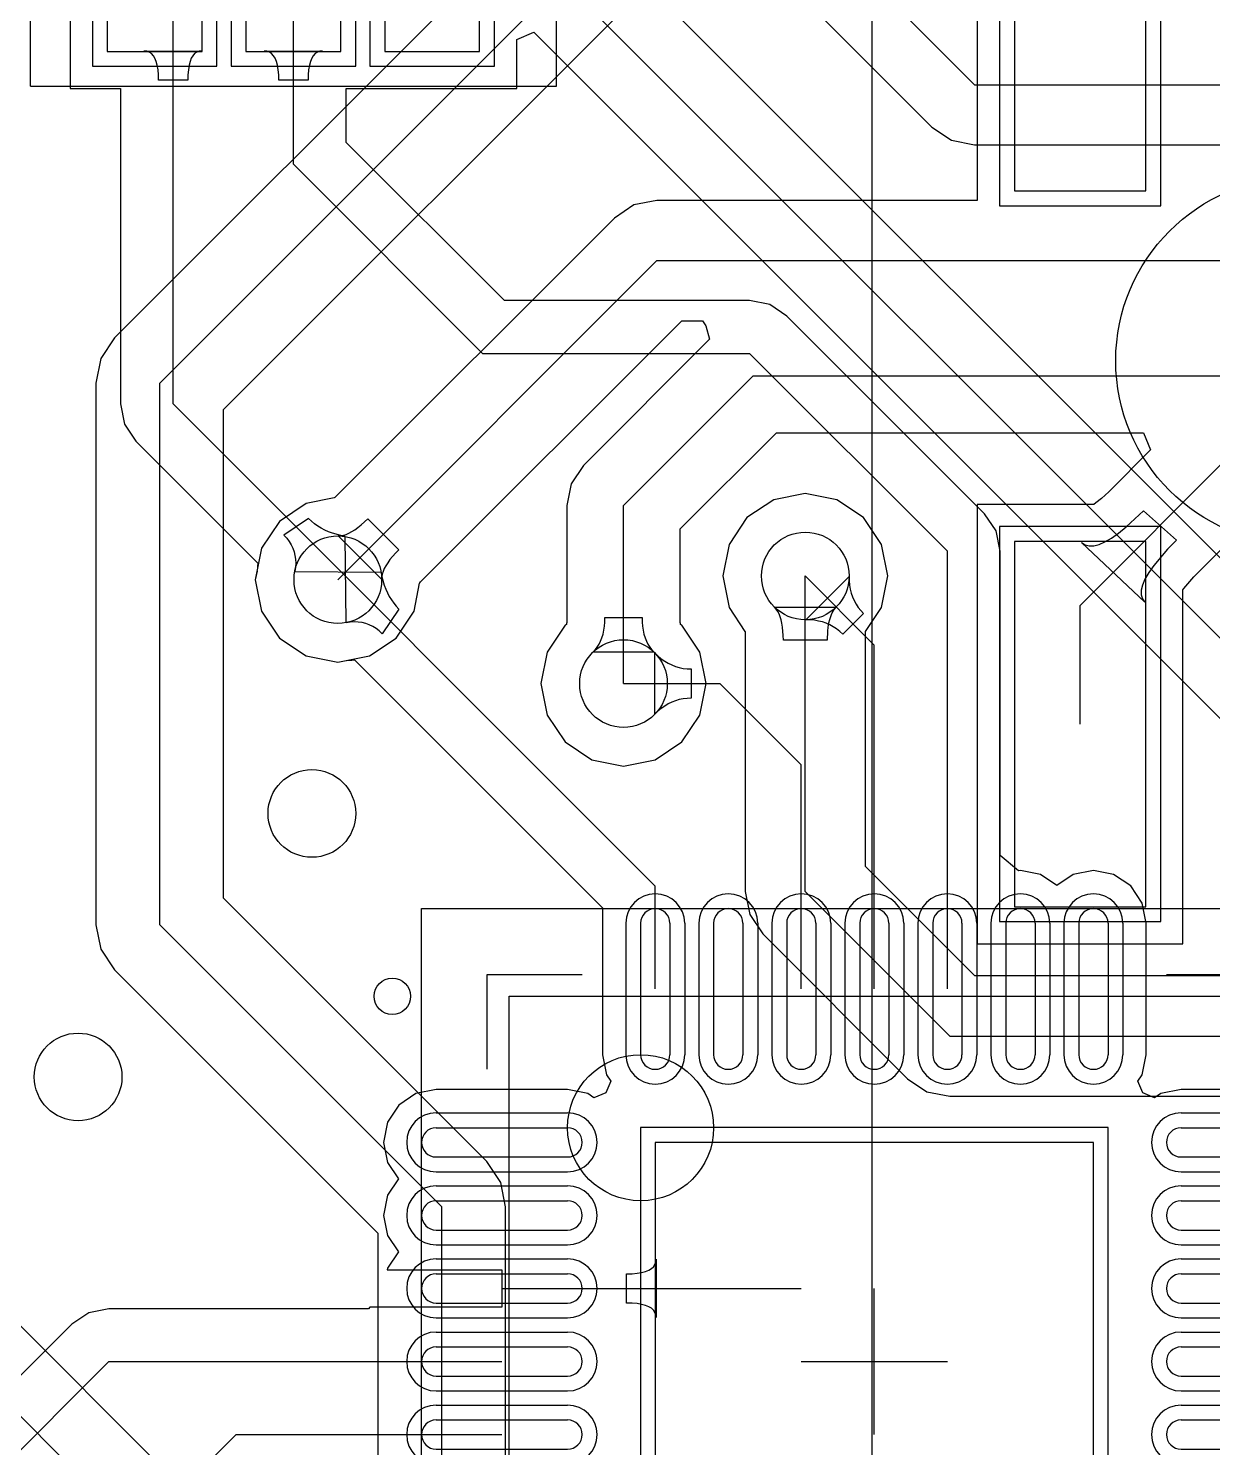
# Model space of a CAD drawing. Header units: millimetres. Extents: x 54.7 to 132.3, y 69.9 to 97.5.
# Drawn here: x 88.71 to 96.82, y 76.96 to 86.68 of the extents above; entities that cross this region are included whole.
import ezdxf

# ---------------------------------------------------------------- set-up
doc = ezdxf.new("R2010")
doc.units = ezdxf.units.MM
for name, color, linetype in [('BottomLayer', 5, 'Continuous'), ('BottomOverlay', 54, 'Continuous'), ('BottomPaste', 16, 'Continuous'), ('BottomSolder', 6, 'Continuous'), ('Mechanical13', 56, 'Continuous'), ('Mechanical15', 56, 'Continuous'), ('MultiLayer', 9, 'Continuous'), ('TopLayer', 1, 'Continuous'), ('TopOverlay', 2, 'Continuous'), ('TopPaste', 8, 'Continuous'), ('TopSolder', 216, 'Continuous')]:
    doc.layers.add(name, color=color, linetype=linetype)

# ---------------------------------------------------------------- blocks, each defined once
blk = doc.blocks.new('IMH3A_9')
at = {"layer": 'Mechanical13'}
for p, q in [((-1.5, 1.0016), (-1.5, -0.7984)), ((1.6, 1.0016), (-1.5, 1.0016)), ((1.6, -0.7984), (1.6, 1.0016)), ((1.6, -0.7984), (-1.5, -0.7984))]:
    blk.add_line(p, q, dxfattribs=at)
at = {"layer": 'Mechanical15'}
for p, q in [((-1.75, 2.3876), (-1.75, -2.1906)), ((1.85, 2.3876), (-1.75, 2.3876)), ((1.85, 2.3876), (1.85, -2.1906)), ((0.05, 0.5), (0.05, -0.5)), ((0.55, 0), (-0.45, 0)), ((1.85, -2.1906), (-1.75, -2.1906))]:
    blk.add_line(p, q, dxfattribs=at)
at = {"layer": 'TopLayer'}
for p, q in [((-0.575, 2.15), (-1.225, 2.15)), ((-1.225, 2.15), (-1.225, 0.65)), ((-0.575, 0.65), (-0.575, 2.15)), ((0.375, 2.15), (-0.275, 2.15)), ((-0.275, 2.15), (-0.275, 0.65)), ((0.375, 0.65), (0.375, 2.15)), ((1.325, 2.15), (0.675, 2.15)), ((0.675, 2.15), (0.675, 0.65)), ((1.325, 0.65), (1.325, 2.15)), ((-1.225, 0.65), (-0.575, 0.65)), ((-0.275, 0.65), (0.375, 0.65)), ((0.675, 0.65), (1.325, 0.65)), ((-0.575, -0.45), (-1.225, -0.45)), ((-1.225, -0.45), (-1.225, -1.95)), ((-0.575, -1.95), (-0.575, -0.45)), ((0.375, -0.45), (-0.275, -0.45)), ((-0.275, -0.45), (-0.275, -1.95)), ((0.375, -1.95), (0.375, -0.45)), ((1.325, -0.45), (0.675, -0.45)), ((0.675, -0.45), (0.675, -1.95)), ((1.325, -1.95), (1.325, -0.45)), ((-1.225, -1.95), (-0.575, -1.95)), ((-0.275, -1.95), (0.375, -1.95)), ((0.675, -1.95), (1.325, -1.95))]:
    blk.add_line(p, q, dxfattribs=at)
at = {"layer": 'TopOverlay'}
for p, q in [((2.3, 2.3), (2.3, -2.1)), ((1.6, 0.3516), (-1.5, 0.3516)), ((-1.5, 0.3516), (-1.5, -0.1484)), ((1.6, 0.3516), (1.6, -0.1484)), ((1.6, -0.1484), (-1.5, -0.1484))]:
    blk.add_line(p, q, dxfattribs=at)
at = {"layer": 'TopPaste'}
for p, q in [((-0.575, 2.15), (-1.225, 2.15)), ((-1.225, 2.15), (-1.225, 0.65)), ((-0.575, 0.65), (-0.575, 2.15)), ((0.375, 2.15), (-0.275, 2.15)), ((-0.275, 2.15), (-0.275, 0.65)), ((0.375, 0.65), (0.375, 2.15)), ((1.325, 2.15), (0.675, 2.15)), ((0.675, 2.15), (0.675, 0.65)), ((1.325, 0.65), (1.325, 2.15)), ((-1.225, 0.65), (-0.575, 0.65)), ((-0.275, 0.65), (0.375, 0.65)), ((0.675, 0.65), (1.325, 0.65)), ((-0.575, -0.45), (-1.225, -0.45)), ((-1.225, -0.45), (-1.225, -1.95)), ((-0.575, -1.95), (-0.575, -0.45)), ((0.375, -0.45), (-0.275, -0.45)), ((-0.275, -0.45), (-0.275, -1.95)), ((0.375, -1.95), (0.375, -0.45)), ((1.325, -0.45), (0.675, -0.45)), ((0.675, -0.45), (0.675, -1.95)), ((1.325, -1.95), (1.325, -0.45)), ((-1.225, -1.95), (-0.575, -1.95)), ((-0.275, -1.95), (0.375, -1.95)), ((0.675, -1.95), (1.325, -1.95))]:
    blk.add_line(p, q, dxfattribs=at)
at = {"layer": 'TopSolder'}
for p, q in [((-0.4734, 2.2516), (-1.3266, 2.2516)), ((-1.3266, 2.2516), (-1.3266, 0.5484)), ((-0.4734, 0.5484), (-0.4734, 2.2516)), ((0.4766, 2.2516), (-0.3766, 2.2516)), ((-0.3766, 2.2516), (-0.3766, 0.5484)), ((0.4766, 0.5484), (0.4766, 2.2516)), ((1.4266, 2.2516), (0.5734, 2.2516)), ((0.5734, 2.2516), (0.5734, 0.5484)), ((1.4266, 0.5484), (1.4266, 2.2516)), ((-1.3266, 0.5484), (-0.4734, 0.5484)), ((-0.3766, 0.5484), (0.4766, 0.5484)), ((0.5734, 0.5484), (1.4266, 0.5484)), ((-0.4734, -0.3484), (-1.3266, -0.3484)), ((-1.3266, -0.3484), (-1.3266, -2.0516)), ((-0.4734, -2.0516), (-0.4734, -0.3484)), ((0.4766, -0.3484), (-0.3766, -0.3484)), ((-0.3766, -0.3484), (-0.3766, -2.0516)), ((0.4766, -2.0516), (0.4766, -0.3484)), ((1.4266, -0.3484), (0.5734, -0.3484)), ((0.5734, -0.3484), (0.5734, -2.0516)), ((1.4266, -2.0516), (1.4266, -0.3484)), ((-1.3266, -2.0516), (-0.4734, -2.0516)), ((-0.3766, -2.0516), (0.4766, -2.0516)), ((0.5734, -2.0516), (1.4266, -2.0516))]:
    blk.add_line(p, q, dxfattribs=at)
blk = doc.blocks.new('__2102_10')
at = {"layer": 'Mechanical13'}
for p, q in [((-2.5, -2.4746), (-2.5, 2.5254)), ((-2.5, 2.5254), (2.5, 2.5254)), ((2.5, -2.4746), (2.5, 2.5254)), ((-2.5, -2.4746), (2.5, -2.4746))]:
    blk.add_line(p, q, dxfattribs=at)
blk.add_circle((-1.6, 1.6254), 0.5, dxfattribs=at)
at = {"layer": 'Mechanical15'}
for p, q in [((-3.1, -3.0746), (-3.1, 3.1254)), ((-3.1, 3.1254), (3.1, 3.1254)), ((3.1, -3.0746), (3.1, 3.1254)), ((0, -0.4746), (0, 0.5254)), ((-0.5, 0.0254), (0.5, 0.0254)), ((-3.1, -3.0746), (3.1, -3.0746))]:
    blk.add_line(p, q, dxfattribs=at)
at = {"layer": 'TopLayer'}
for p, q in [((-1.6, 3.0254), (-1.6, 2.1254)), ((-1.4, 3.0254), (-1.4, 2.1254)), ((-1.1, 3.0254), (-1.1, 2.1254)), ((-0.9, 3.0254), (-0.9, 2.1254)), ((-0.6, 3.0254), (-0.6, 2.1254)), ((-0.4, 3.0254), (-0.4, 2.1254)), ((-0.1, 3.0254), (-0.1, 2.1254)), ((0.1, 3.0254), (0.1, 2.1254)), ((0.4, 3.0254), (0.4, 2.1254)), ((0.6, 3.0254), (0.6, 2.1254)), ((0.9, 3.0254), (0.9, 2.1254)), ((1.1, 3.0254), (1.1, 2.1254)), ((1.4, 3.0254), (1.4, 2.1254)), ((1.6, 3.0254), (1.6, 2.1254)), ((-3, 1.6254), (-2.1, 1.6254)), ((2.1, 1.6254), (3, 1.6254)), ((-1.5, 1.5254), (-1.5, -1.4746)), ((1.5, 1.5254), (-1.5, 1.5254)), ((1.5, -1.4746), (1.5, 1.5254)), ((-3, 1.4254), (-2.1, 1.4254)), ((2.1, 1.4254), (3, 1.4254)), ((-3, 1.1254), (-2.1, 1.1254)), ((2.1, 1.1254), (3, 1.1254)), ((-3, 0.9254), (-2.1, 0.9254)), ((2.1, 0.9254), (3, 0.9254)), ((-3, 0.6254), (-2.1, 0.6254)), ((2.1, 0.6254), (3, 0.6254)), ((-3, 0.4254), (-2.1, 0.4254)), ((2.1, 0.4254), (3, 0.4254)), ((-3, 0.1254), (-2.1, 0.1254)), ((2.1, 0.1254), (3, 0.1254)), ((-3, -0.0746), (-2.1, -0.0746)), ((2.1, -0.0746), (3, -0.0746)), ((-3, -0.3746), (-2.1, -0.3746)), ((2.1, -0.3746), (3, -0.3746)), ((-3, -0.5746), (-2.1, -0.5746)), ((2.1, -0.5746), (3, -0.5746)), ((-3, -0.8746), (-2.1, -0.8746)), ((2.1, -0.8746), (3, -0.8746)), ((-3, -1.0746), (-2.1, -1.0746)), ((2.1, -1.0746), (3, -1.0746)), ((-3, -1.3746), (-2.1, -1.3746)), ((2.1, -1.3746), (3, -1.3746)), ((-1.5, -1.4746), (1.5, -1.4746)), ((-3, -1.5746), (-2.1, -1.5746)), ((2.1, -1.5746), (3, -1.5746)), ((-1.6, -2.0746), (-1.6, -2.9746)), ((-1.4, -2.0746), (-1.4, -2.9746)), ((-1.1, -2.0746), (-1.1, -2.9746)), ((-0.9, -2.0746), (-0.9, -2.9746)), ((-0.6, -2.0746), (-0.6, -2.9746)), ((-0.4, -2.0746), (-0.4, -2.9746)), ((-0.1, -2.0746), (-0.1, -2.9746)), ((0.1, -2.0746), (0.1, -2.9746)), ((0.4, -2.0746), (0.4, -2.9746)), ((0.6, -2.0746), (0.6, -2.9746)), ((0.9, -2.0746), (0.9, -2.9746)), ((1.1, -2.0746), (1.1, -2.9746)), ((1.4, -2.0746), (1.4, -2.9746)), ((1.6, -2.0746), (1.6, -2.9746))]:
    blk.add_line(p, q, dxfattribs=at)
for centre, start, end in [((-1.5, 3.0254), 0, 180), ((-1, 3.0254), 0, 180), ((-0.5, 3.0254), 0, 180), ((0, 3.0254), 0, 180), ((0.5, 3.0254), 0, 180), ((1, 3.0254), 0, 180), ((1.5, 3.0254), 0, 180), ((-1.5, 2.1254), 180, 0), ((-1, 2.1254), 180, 0), ((-0.5, 2.1254), 180, 0), ((0, 2.1254), 180, 0), ((0.5, 2.1254), 180, 0), ((1, 2.1254), 180, 0), ((1.5, 2.1254), 180, 0), ((-3, 1.5254), 90, 270), ((-2.1, 1.5254), 270, 90), ((2.1, 1.5254), 90, 270), ((3, 1.5254), 270, 90), ((-3, 1.0254), 90, 270), ((-2.1, 1.0254), 270, 90), ((2.1, 1.0254), 90, 270), ((3, 1.0254), 270, 90), ((-3, 0.5254), 90, 270), ((-2.1, 0.5254), 270, 90), ((2.1, 0.5254), 90, 270), ((3, 0.5254), 270, 90), ((-3, 0.0254), 90, 270), ((-2.1, 0.0254), 270, 90), ((2.1, 0.0254), 90, 270), ((3, 0.0254), 270, 90), ((-3, -0.4746), 90, 270), ((-2.1, -0.4746), 270, 90), ((2.1, -0.4746), 90, 270), ((3, -0.4746), 270, 90), ((-3, -0.9746), 90, 270), ((-2.1, -0.9746), 270, 90), ((2.1, -0.9746), 90, 270), ((3, -0.9746), 270, 90), ((-3, -1.4746), 90, 270), ((-2.1, -1.4746), 270, 90), ((2.1, -1.4746), 90, 270), ((3, -1.4746), 270, 90), ((-1.5, -2.0746), 0, 180), ((-1, -2.0746), 0, 180), ((-0.5, -2.0746), 0, 180), ((0, -2.0746), 0, 180), ((0.5, -2.0746), 0, 180), ((1, -2.0746), 0, 180), ((1.5, -2.0746), 0, 180), ((-1.5, -2.9746), 180, 0), ((-1, -2.9746), 180, 0), ((-0.5, -2.9746), 180, 0), ((0, -2.9746), 180, 0), ((0.5, -2.9746), 180, 0), ((1, -2.9746), 180, 0), ((1.5, -2.9746), 180, 0)]:
    blk.add_arc(centre, 0.1, start, end, dxfattribs=at)
at = {"layer": 'TopOverlay'}
for p, q in [((-2.65, 2.0254), (-2.65, 2.6754)), ((-2.65, 2.6754), (-2, 2.6754)), ((2, 2.6754), (2.65, 2.6754)), ((2.65, 2.0254), (2.65, 2.6754)), ((-2.65, -2.6246), (-2.65, -1.9746)), ((2.65, -2.6246), (2.65, -1.9746)), ((-2.65, -2.6246), (-2, -2.6246)), ((2, -2.6246), (2.65, -2.6246))]:
    blk.add_line(p, q, dxfattribs=at)
blk.add_circle((-3.3, 2.5254), 0.125, dxfattribs=at)
at = {"layer": 'TopPaste'}
for p, q in [((-1.6, 3.0254), (-1.6, 2.1254)), ((-1.4, 3.0254), (-1.4, 2.1254)), ((-1.1, 3.0254), (-1.1, 2.1254)), ((-0.9, 3.0254), (-0.9, 2.1254)), ((-0.6, 3.0254), (-0.6, 2.1254)), ((-0.4, 3.0254), (-0.4, 2.1254)), ((-0.1, 3.0254), (-0.1, 2.1254)), ((0.1, 3.0254), (0.1, 2.1254)), ((0.4, 3.0254), (0.4, 2.1254)), ((0.6, 3.0254), (0.6, 2.1254)), ((0.9, 3.0254), (0.9, 2.1254)), ((1.1, 3.0254), (1.1, 2.1254)), ((1.4, 3.0254), (1.4, 2.1254)), ((1.6, 3.0254), (1.6, 2.1254)), ((-3, 1.6254), (-2.1, 1.6254)), ((2.1, 1.6254), (3, 1.6254)), ((-1.5, 1.5254), (-1.5, -1.4746)), ((1.5, 1.5254), (-1.5, 1.5254)), ((1.5, -1.4746), (1.5, 1.5254)), ((-3, 1.4254), (-2.1, 1.4254)), ((2.1, 1.4254), (3, 1.4254)), ((-3, 1.1254), (-2.1, 1.1254)), ((2.1, 1.1254), (3, 1.1254)), ((-3, 0.9254), (-2.1, 0.9254)), ((2.1, 0.9254), (3, 0.9254)), ((-3, 0.6254), (-2.1, 0.6254)), ((2.1, 0.6254), (3, 0.6254)), ((-3, 0.4254), (-2.1, 0.4254)), ((2.1, 0.4254), (3, 0.4254)), ((-3, 0.1254), (-2.1, 0.1254)), ((2.1, 0.1254), (3, 0.1254)), ((-3, -0.0746), (-2.1, -0.0746)), ((2.1, -0.0746), (3, -0.0746)), ((-3, -0.3746), (-2.1, -0.3746)), ((2.1, -0.3746), (3, -0.3746)), ((-3, -0.5746), (-2.1, -0.5746)), ((2.1, -0.5746), (3, -0.5746)), ((-3, -0.8746), (-2.1, -0.8746)), ((2.1, -0.8746), (3, -0.8746)), ((-3, -1.0746), (-2.1, -1.0746)), ((2.1, -1.0746), (3, -1.0746)), ((-3, -1.3746), (-2.1, -1.3746)), ((2.1, -1.3746), (3, -1.3746)), ((-1.5, -1.4746), (1.5, -1.4746)), ((-3, -1.5746), (-2.1, -1.5746)), ((2.1, -1.5746), (3, -1.5746)), ((-1.6, -2.0746), (-1.6, -2.9746)), ((-1.4, -2.0746), (-1.4, -2.9746)), ((-1.1, -2.0746), (-1.1, -2.9746)), ((-0.9, -2.0746), (-0.9, -2.9746)), ((-0.6, -2.0746), (-0.6, -2.9746)), ((-0.4, -2.0746), (-0.4, -2.9746)), ((-0.1, -2.0746), (-0.1, -2.9746)), ((0.1, -2.0746), (0.1, -2.9746)), ((0.4, -2.0746), (0.4, -2.9746)), ((0.6, -2.0746), (0.6, -2.9746)), ((0.9, -2.0746), (0.9, -2.9746)), ((1.1, -2.0746), (1.1, -2.9746)), ((1.4, -2.0746), (1.4, -2.9746)), ((1.6, -2.0746), (1.6, -2.9746))]:
    blk.add_line(p, q, dxfattribs=at)
for centre, start, end in [((-1.5, 3.0254), 0, 180), ((-1, 3.0254), 0, 180), ((-0.5, 3.0254), 0, 180), ((0, 3.0254), 0, 180), ((0.5, 3.0254), 0, 180), ((1, 3.0254), 0, 180), ((1.5, 3.0254), 0, 180), ((-1.5, 2.1254), 180, 0), ((-1, 2.1254), 180, 0), ((-0.5, 2.1254), 180, 0), ((0, 2.1254), 180, 0), ((0.5, 2.1254), 180, 0), ((1, 2.1254), 180, 0), ((1.5, 2.1254), 180, 0), ((-3, 1.5254), 90, 270), ((-2.1, 1.5254), 270, 90), ((2.1, 1.5254), 90, 270), ((3, 1.5254), 270, 90), ((-3, 1.0254), 90, 270), ((-2.1, 1.0254), 270, 90), ((2.1, 1.0254), 90, 270), ((3, 1.0254), 270, 90), ((-3, 0.5254), 90, 270), ((-2.1, 0.5254), 270, 90), ((2.1, 0.5254), 90, 270), ((3, 0.5254), 270, 90), ((-3, 0.0254), 90, 270), ((-2.1, 0.0254), 270, 90), ((2.1, 0.0254), 90, 270), ((3, 0.0254), 270, 90), ((-3, -0.4746), 90, 270), ((-2.1, -0.4746), 270, 90), ((2.1, -0.4746), 90, 270), ((3, -0.4746), 270, 90), ((-3, -0.9746), 90, 270), ((-2.1, -0.9746), 270, 90), ((2.1, -0.9746), 90, 270), ((3, -0.9746), 270, 90), ((-3, -1.4746), 90, 270), ((-2.1, -1.4746), 270, 90), ((2.1, -1.4746), 90, 270), ((3, -1.4746), 270, 90), ((-1.5, -2.0746), 0, 180), ((-1, -2.0746), 0, 180), ((-0.5, -2.0746), 0, 180), ((0, -2.0746), 0, 180), ((0.5, -2.0746), 0, 180), ((1, -2.0746), 0, 180), ((1.5, -2.0746), 0, 180), ((-1.5, -2.9746), 180, 0), ((-1, -2.9746), 180, 0), ((-0.5, -2.9746), 180, 0), ((0, -2.9746), 180, 0), ((0.5, -2.9746), 180, 0), ((1, -2.9746), 180, 0), ((1.5, -2.9746), 180, 0)]:
    blk.add_arc(centre, 0.1, start, end, dxfattribs=at)
at = {"layer": 'TopSolder'}
for p, q in [((-1.7016, 3.0254), (-1.7016, 2.1254)), ((-1.2984, 3.0254), (-1.2984, 2.1254)), ((-1.2016, 3.0254), (-1.2016, 2.1254)), ((-0.7984, 3.0254), (-0.7984, 2.1254)), ((-0.7016, 3.0254), (-0.7016, 2.1254)), ((-0.2984, 3.0254), (-0.2984, 2.1254)), ((-0.2016, 3.0254), (-0.2016, 2.1254)), ((0.2016, 3.0254), (0.2016, 2.1254)), ((0.2984, 3.0254), (0.2984, 2.1254)), ((0.7016, 3.0254), (0.7016, 2.1254)), ((0.7984, 3.0254), (0.7984, 2.1254)), ((1.2016, 3.0254), (1.2016, 2.1254)), ((1.2984, 3.0254), (1.2984, 2.1254)), ((1.7016, 3.0254), (1.7016, 2.1254)), ((-3, 1.727), (-2.1, 1.727)), ((2.1, 1.727), (3, 1.727)), ((-1.6016, 1.627), (-1.6016, -1.5762)), ((1.6016, 1.627), (-1.6016, 1.627)), ((1.6016, -1.5762), (1.6016, 1.627)), ((-3, 1.3238), (-2.1, 1.3238)), ((2.1, 1.3238), (3, 1.3238)), ((-3, 1.227), (-2.1, 1.227)), ((2.1, 1.227), (3, 1.227)), ((-3, 0.8238), (-2.1, 0.8238)), ((2.1, 0.8238), (3, 0.8238)), ((-3, 0.727), (-2.1, 0.727)), ((2.1, 0.727), (3, 0.727)), ((-3, 0.3238), (-2.1, 0.3238)), ((2.1, 0.3238), (3, 0.3238)), ((-3, 0.227), (-2.1, 0.227)), ((2.1, 0.227), (3, 0.227)), ((-3, -0.1762), (-2.1, -0.1762)), ((2.1, -0.1762), (3, -0.1762)), ((-3, -0.273), (-2.1, -0.273)), ((2.1, -0.273), (3, -0.273)), ((-3, -0.6762), (-2.1, -0.6762)), ((2.1, -0.6762), (3, -0.6762)), ((-3, -0.773), (-2.1, -0.773)), ((2.1, -0.773), (3, -0.773)), ((-3, -1.1762), (-2.1, -1.1762)), ((2.1, -1.1762), (3, -1.1762)), ((-3, -1.273), (-2.1, -1.273)), ((2.1, -1.273), (3, -1.273)), ((-1.6016, -1.5762), (1.6016, -1.5762)), ((-3, -1.6762), (-2.1, -1.6762)), ((2.1, -1.6762), (3, -1.6762)), ((-1.7016, -2.0746), (-1.7016, -2.9746)), ((-1.2984, -2.0746), (-1.2984, -2.9746)), ((-1.2016, -2.0746), (-1.2016, -2.9746)), ((-0.7984, -2.0746), (-0.7984, -2.9746)), ((-0.7016, -2.0746), (-0.7016, -2.9746)), ((-0.2984, -2.0746), (-0.2984, -2.9746)), ((-0.2016, -2.0746), (-0.2016, -2.9746)), ((0.2016, -2.0746), (0.2016, -2.9746)), ((0.2984, -2.0746), (0.2984, -2.9746)), ((0.7016, -2.0746), (0.7016, -2.9746)), ((0.7984, -2.0746), (0.7984, -2.9746)), ((1.2016, -2.0746), (1.2016, -2.9746)), ((1.2984, -2.0746), (1.2984, -2.9746)), ((1.7016, -2.0746), (1.7016, -2.9746))]:
    blk.add_line(p, q, dxfattribs=at)
for centre, start, end in [((-1.5, 3.0254), 0, 180), ((-1, 3.0254), 0, 180), ((-0.5, 3.0254), 0, 180), ((0, 3.0254), 0, 180), ((0.5, 3.0254), 0, 180), ((1, 3.0254), 0, 180), ((1.5, 3.0254), 0, 180), ((-1.5, 2.1254), 180, 0), ((-1, 2.1254), 180, 0), ((-0.5, 2.1254), 180, 0), ((0, 2.1254), 180, 0), ((0.5, 2.1254), 180, 0), ((1, 2.1254), 180, 0), ((1.5, 2.1254), 180, 0), ((-3, 1.5254), 90, 270), ((-2.1, 1.5254), 270, 90), ((2.1, 1.5254), 90, 270), ((3, 1.5254), 270, 90), ((-3, 1.0254), 90, 270), ((-2.1, 1.0254), 270, 90), ((2.1, 1.0254), 90, 270), ((3, 1.0254), 270, 90), ((-3, 0.5254), 90, 270), ((-2.1, 0.5254), 270, 90), ((2.1, 0.5254), 90, 270), ((3, 0.5254), 270, 90), ((-3, 0.0254), 90, 270), ((-2.1, 0.0254), 270, 90), ((2.1, 0.0254), 90, 270), ((3, 0.0254), 270, 90), ((-3, -0.4746), 90, 270), ((-2.1, -0.4746), 270, 90), ((2.1, -0.4746), 90, 270), ((3, -0.4746), 270, 90), ((-3, -0.9746), 90, 270), ((-2.1, -0.9746), 270, 90), ((2.1, -0.9746), 90, 270), ((3, -0.9746), 270, 90), ((-3, -1.4746), 90, 270), ((-2.1, -1.4746), 270, 90), ((2.1, -1.4746), 90, 270), ((3, -1.4746), 270, 90), ((-1.5, -2.0746), 0, 180), ((-1, -2.0746), 0, 180), ((-0.5, -2.0746), 0, 180), ((0, -2.0746), 0, 180), ((0.5, -2.0746), 0, 180), ((1, -2.0746), 0, 180), ((1.5, -2.0746), 0, 180), ((-1.5, -2.9746), 180, 0), ((-1, -2.9746), 180, 0), ((-0.5, -2.9746), 180, 0), ((0, -2.9746), 180, 0), ((0.5, -2.9746), 180, 0), ((1, -2.9746), 180, 0), ((1.5, -2.9746), 180, 0)]:
    blk.add_arc(centre, 0.2016, start, end, dxfattribs=at)
blk = doc.blocks.new('SSH1106_B_12')
at = {"layer": 'BottomOverlay'}
blk.add_line((2.7618, -2.1336), (2.7618, -25.3812), dxfattribs=at)
blk = doc.blocks.new('__2812__B_55')
at = {"layer": 'BottomLayer'}
for p, q in [((-1.25, 3.75), (-1.25, 2.85)), ((1.25, 3.75), (-1.25, 3.75)), ((1.25, 2.85), (1.25, 3.75)), ((3.65, 3.75), (3.65, 2.85)), ((6.15, 3.75), (3.65, 3.75)), ((6.15, 2.85), (6.15, 3.75)), ((-1.25, 2.85), (1.25, 2.85)), ((3.65, 2.85), (6.15, 2.85)), ((-1.25, 0.45), (-1.25, -0.45)), ((1.25, 0.45), (-1.25, 0.45)), ((1.25, -0.45), (1.25, 0.45)), ((3.65, 0.45), (3.65, -0.45)), ((6.15, 0.45), (3.65, 0.45)), ((6.15, -0.45), (6.15, 0.45)), ((-1.25, -0.45), (1.25, -0.45)), ((3.65, -0.45), (6.15, -0.45))]:
    blk.add_line(p, q, dxfattribs=at)
at = {"layer": 'BottomOverlay'}
blk.add_line((6.7056, 2.3876), (6.7056, 4.1148), dxfattribs=at)
blk.add_circle((2.413, 1.4986), 1.2549, dxfattribs=at)
at = {"layer": 'BottomPaste'}
for p, q in [((-1.25, 3.75), (-1.25, 2.85)), ((1.25, 3.75), (-1.25, 3.75)), ((1.25, 2.85), (1.25, 3.75)), ((3.65, 3.75), (3.65, 2.85)), ((6.15, 3.75), (3.65, 3.75)), ((6.15, 2.85), (6.15, 3.75)), ((-1.25, 2.85), (1.25, 2.85)), ((3.65, 2.85), (6.15, 2.85)), ((-1.25, 0.45), (-1.25, -0.45)), ((1.25, 0.45), (-1.25, 0.45)), ((1.25, -0.45), (1.25, 0.45)), ((3.65, 0.45), (3.65, -0.45)), ((6.15, 0.45), (3.65, 0.45)), ((6.15, -0.45), (6.15, 0.45)), ((-1.25, -0.45), (1.25, -0.45)), ((3.65, -0.45), (6.15, -0.45))]:
    blk.add_line(p, q, dxfattribs=at)
at = {"layer": 'BottomSolder'}
for p, q in [((-1.3516, 3.8516), (-1.3516, 2.7484)), ((1.3516, 3.8516), (-1.3516, 3.8516)), ((1.3516, 2.7484), (1.3516, 3.8516)), ((3.5484, 3.8516), (3.5484, 2.7484)), ((6.2516, 3.8516), (3.5484, 3.8516)), ((6.2516, 2.7484), (6.2516, 3.8516)), ((-1.3516, 2.7484), (1.3516, 2.7484)), ((3.5484, 2.7484), (6.2516, 2.7484)), ((-1.3516, 0.5516), (-1.3516, -0.5516)), ((1.3516, 0.5516), (-1.3516, 0.5516)), ((1.3516, -0.5516), (1.3516, 0.5516)), ((3.5484, 0.5516), (3.5484, -0.5516)), ((6.2516, 0.5516), (3.5484, 0.5516)), ((6.2516, -0.5516), (6.2516, 0.5516)), ((-1.3516, -0.5516), (1.3516, -0.5516)), ((3.5484, -0.5516), (6.2516, -0.5516))]:
    blk.add_line(p, q, dxfattribs=at)

msp = doc.modelspace()

# ---------------------------------------------------------------- linework, layer by layer
at = {"layer": 'BottomLayer'}
for p, q in [((93.8231, 89.0823), (89.3019, 84.5611)), ((89.6112, 84.2518), (94.1324, 88.773)), ((90.0486, 84.0706), (94.3136, 88.3356)), ((95.2084, 88.1807), (95.2084, 85.5019)), ((93.0148, 85.5019), (92.8572, 85.4706)), ((95.2084, 85.5019), (93.0148, 85.5019)), ((92.8572, 85.4706), (92.7235, 85.3813)), ((92.7235, 85.3813), (90.8123, 83.47)), ((90.8304, 82.9056), (93.0148, 85.09)), ((93.0148, 85.09), (97.4598, 85.09)), ((91.3974, 82.8901), (93.1854, 84.6781)), ((93.1854, 84.6781), (93.326, 84.6781)), ((93.326, 84.6781), (93.3496, 84.6442)), ((93.3496, 84.6442), (93.3743, 84.5511)), ((89.3019, 84.5611), (89.2071, 84.4192)), ((93.3743, 84.5511), (92.5115, 83.6883)), ((89.2071, 84.4192), (89.1738, 84.2518)), ((89.1738, 84.2518), (89.1738, 80.5434)), ((89.6112, 80.5434), (89.6112, 84.2518)), ((92.7862, 83.4136), (93.6728, 84.3002)), ((93.6728, 84.3002), (105.7124, 84.3002)), ((90.0486, 80.7246), (90.0486, 84.0706)), ((93.1747, 83.2527), (93.8337, 83.9117)), ((93.8337, 83.9117), (96.3459, 83.9117)), ((96.3459, 83.9117), (96.3945, 83.7944)), ((95.9124, 82.7298), (96.9518, 83.7692)), ((96.3945, 83.7944), (96.1082, 83.5081)), ((92.5115, 83.6883), (92.4273, 83.5623)), ((92.4273, 83.5623), (92.3977, 83.4136)), ((90.8065, 83.4657), (90.6142, 83.4275)), ((90.8106, 83.4686), (90.8065, 83.4657)), ((90.8123, 83.47), (90.8106, 83.4686)), ((93.8146, 83.4529), (93.6314, 83.3304)), ((94.0308, 83.4959), (93.8146, 83.4529)), ((94.247, 83.4529), (94.0308, 83.4959)), ((94.4302, 83.3304), (94.247, 83.4529)), ((96.0591, 83.4625), (96.0202, 83.4313)), ((96.1082, 83.5081), (96.0591, 83.4625)), ((90.6142, 83.4275), (90.431, 83.305)), ((92.3977, 83.4136), (92.3977, 82.6116)), ((92.7862, 82.1944), (92.7862, 83.4136)), ((96.0058, 83.4212), (95.2084, 83.4212)), ((95.2084, 83.4212), (95.2084, 80.4132)), ((96.0202, 83.4313), (96.0058, 83.4212)), ((96.2285, 83.2664), (96.3468, 83.3763)), ((96.3468, 83.3763), (96.5715, 83.1768)), ((96.6901, 82.9249), (97.1224, 83.3573)), ((90.431, 83.305), (90.3085, 83.1218)), ((90.9464, 83.2473), (90.9676, 83.2626)), ((90.9676, 83.2626), (90.9895, 83.2802)), ((90.9895, 83.2802), (91.0353, 83.3227)), ((91.0353, 83.3227), (91.2475, 83.1105)), ((93.6314, 83.3304), (93.5089, 83.1472)), ((94.5527, 83.1472), (94.4302, 83.3304)), ((96.1756, 83.2239), (96.2285, 83.2664)), ((90.8334, 83.2056), (90.8505, 83.2066)), ((91.1304, 82.9086), (90.8334, 83.2056)), ((90.8505, 83.2066), (90.8684, 83.21)), ((90.8684, 83.21), (90.8869, 83.2158)), ((90.8869, 83.2158), (90.906, 83.2239)), ((90.906, 83.2239), (90.9259, 83.2344)), ((90.9259, 83.2344), (90.9464, 83.2473)), ((93.1747, 82.6116), (93.1747, 83.2527)), ((96.3563, 82.7525), (95.9225, 83.1611)), ((95.9225, 83.1611), (95.9461, 83.145)), ((96.0421, 83.1469), (96.0824, 83.1642)), ((96.0824, 83.1642), (96.1269, 83.1899)), ((96.1269, 83.1899), (96.1756, 83.2239)), ((96.5715, 83.1768), (96.5112, 83.1144)), ((90.3085, 83.1218), (90.2655, 82.9056)), ((91.2251, 83.0873), (91.1874, 83.0428)), ((91.2475, 83.1105), (91.2251, 83.0873)), ((93.5089, 83.1472), (93.4659, 82.931)), ((94.5957, 82.931), (94.5527, 83.1472)), ((95.9461, 83.145), (95.9739, 83.1373)), ((95.9739, 83.1373), (96.0059, 83.1379)), ((96.0059, 83.1379), (96.0421, 83.1469)), ((96.5112, 83.1144), (96.4165, 83.003)), ((91.1487, 82.9812), (91.1406, 82.9621)), ((91.1592, 83.0011), (91.1487, 82.9812)), ((91.1721, 83.0216), (91.1592, 83.0011)), ((91.1874, 83.0428), (91.1721, 83.0216)), ((96.4165, 83.003), (96.3821, 82.9539)), ((90.2655, 82.9056), (90.3085, 82.6894)), ((91.1314, 82.9257), (91.1304, 82.9086)), ((91.1348, 82.9436), (91.1314, 82.9257)), ((91.1406, 82.9621), (91.1348, 82.9436)), ((91.3523, 82.6894), (91.3905, 82.8817)), ((91.3905, 82.8817), (91.3916, 82.8832)), ((91.3916, 82.8832), (91.3974, 82.8901)), ((93.4659, 82.931), (93.5089, 82.7148)), ((94.0308, 80.772), (94.0308, 82.931)), ((94.5527, 82.7148), (94.5957, 82.931)), ((96.3391, 82.869), (96.3304, 82.8333)), ((96.3563, 82.9093), (96.3391, 82.869)), ((96.3821, 82.9539), (96.3563, 82.9093)), ((96.6216, 82.8444), (96.6901, 82.9249)), ((96.3304, 82.8333), (96.3305, 82.8019)), ((96.3305, 82.8019), (96.3391, 82.775)), ((96.3391, 82.775), (96.3563, 82.7525)), ((96.6164, 82.837), (96.6216, 82.8444)), ((96.6164, 80.4132), (96.6164, 82.837)), ((90.3085, 82.6894), (90.431, 82.5062)), ((91.2298, 82.5062), (91.3523, 82.6894)), ((93.5089, 82.7148), (93.6178, 82.5519)), ((93.8322, 82.7039), (93.8208, 82.7168)), ((93.8208, 82.7168), (94.2408, 82.7168)), ((93.8424, 82.6889), (93.8322, 82.7039)), ((93.8514, 82.6718), (93.8424, 82.6889)), ((93.8592, 82.6524), (93.8514, 82.6718)), ((94.2102, 82.6718), (94.2024, 82.6524)), ((94.2192, 82.6889), (94.2102, 82.6718)), ((94.2294, 82.7039), (94.2192, 82.6889)), ((94.2408, 82.7168), (94.2294, 82.7039)), ((94.4438, 82.5519), (94.5527, 82.7148)), ((95.9124, 81.9172), (95.9124, 82.7298)), ((92.3868, 82.5938), (92.2643, 82.4106)), ((92.3954, 82.5996), (92.3868, 82.5938)), ((92.397, 82.6068), (92.3954, 82.5996)), ((92.3977, 82.6116), (92.397, 82.6068)), ((92.6517, 82.5592), (92.6559, 82.5867)), ((92.6559, 82.5867), (92.6584, 82.6157)), ((92.6584, 82.6157), (92.6592, 82.6462)), ((92.6592, 82.6462), (92.9132, 82.6462)), ((92.9132, 82.6462), (92.914, 82.6157)), ((92.914, 82.6157), (92.9165, 82.5867)), ((92.9165, 82.5867), (92.9207, 82.5592)), ((93.1754, 82.6068), (93.1747, 82.6116)), ((93.177, 82.5996), (93.1754, 82.6068)), ((93.1856, 82.5938), (93.177, 82.5996)), ((93.3081, 82.4106), (93.1856, 82.5938)), ((93.8658, 82.631), (93.8592, 82.6524)), ((93.8712, 82.6073), (93.8658, 82.631)), ((93.8754, 82.5815), (93.8712, 82.6073)), ((93.8802, 82.5235), (93.8754, 82.5815)), ((94.1862, 82.5815), (94.1832, 82.5536)), ((94.1904, 82.6073), (94.1862, 82.5815)), ((94.1958, 82.631), (94.1904, 82.6073)), ((94.2024, 82.6524), (94.1958, 82.631)), ((90.431, 82.5062), (90.6142, 82.3837)), ((91.0466, 82.3837), (91.2298, 82.5062)), ((92.6185, 82.4642), (92.6293, 82.4857)), ((92.6293, 82.4857), (92.6385, 82.5087)), ((92.6385, 82.5087), (92.6459, 82.5332)), ((92.6459, 82.5332), (92.6517, 82.5592)), ((92.9207, 82.5592), (92.9265, 82.5332)), ((92.9265, 82.5332), (92.9339, 82.5087)), ((92.9339, 82.5087), (92.9431, 82.4857)), ((92.9431, 82.4857), (92.9539, 82.4642)), ((93.6178, 82.5519), (93.6181, 82.55)), ((93.6181, 82.55), (93.6189, 82.5411)), ((93.6189, 82.5411), (93.6189, 80.772)), ((93.8808, 82.4912), (93.8802, 82.5235)), ((94.1808, 82.4912), (93.8808, 82.4912)), ((94.1832, 82.5536), (94.1808, 82.4912)), ((94.4427, 82.5447), (94.4429, 82.5469)), ((94.4427, 80.9426), (94.4427, 82.5447)), ((94.4429, 82.5469), (94.4438, 82.5519)), ((90.6142, 82.3837), (90.8304, 82.3407)), ((90.8304, 82.3407), (91.0466, 82.3837)), ((92.2643, 82.4106), (92.2213, 82.1944)), ((92.5762, 82.4086), (92.592, 82.4257)), ((92.9962, 82.4086), (92.5762, 82.4086)), ((92.592, 82.4257), (92.6061, 82.4442)), ((92.6061, 82.4442), (92.6185, 82.4642)), ((92.9539, 82.4642), (92.9663, 82.4442)), ((92.9663, 82.4442), (92.9804, 82.4257)), ((92.9804, 82.4257), (92.9962, 82.4086)), ((93.3511, 82.1944), (93.3081, 82.4106)), ((92.2213, 82.1944), (92.2643, 81.9782)), ((93.3081, 81.9782), (93.3511, 82.1944)), ((92.2643, 81.9782), (92.3868, 81.795)), ((93.1856, 81.795), (93.3081, 81.9782)), ((92.3868, 81.795), (92.57, 81.6725)), ((93.0024, 81.6725), (93.1856, 81.795)), ((92.57, 81.6725), (92.7862, 81.6295)), ((92.7862, 81.6295), (93.0024, 81.6725)), ((95.192, 80.1933), (94.4427, 80.9426)), ((93.6189, 80.772), (93.6502, 80.6144)), ((94.0308, 80.772), (95.0214, 79.7814)), ((91.8509, 78.9223), (90.0486, 80.7246)), ((89.1738, 80.5434), (89.2071, 80.376)), ((89.6112, 80.5434), (91.5416, 78.613)), ((93.6502, 80.6144), (93.7395, 80.4807)), ((93.7395, 80.4807), (94.7301, 79.4901)), ((89.2071, 80.376), (89.3019, 80.2341)), ((95.2084, 80.4132), (96.6164, 80.4132)), ((89.3019, 80.2341), (91.1042, 78.4318)), ((102.7248, 80.1933), (95.192, 80.1933)), ((95.0214, 79.7814), (102.8954, 79.7814)), ((94.7301, 79.4901), (94.8638, 79.4008)), ((94.8638, 79.4008), (95.0214, 79.3695)), ((95.0214, 79.3695), (100.1863, 79.3695)), ((91.9457, 78.7804), (91.8509, 78.9223)), ((91.979, 78.613), (91.9457, 78.7804)), ((91.5416, 74.7776), (91.5416, 78.613)), ((91.979, 75.1389), (91.979, 78.613)), ((91.1042, 78.4318), (91.1042, 75.1214)), ((90.173, 76.2822), (88.3468, 78.1084)), ((87.9094, 77.9272), (90.1192, 75.7174))]:
    msp.add_line(p, q, dxfattribs=at)
for centre in [(90.8304, 82.9056), (94.0308, 82.931), (92.7862, 82.1944), (90.6526, 81.3054), (89.0524, 79.502)]:
    msp.add_circle(centre, 0.3, dxfattribs=at)
at = {"layer": 'MultiLayer'}
for centre in [(90.8304, 82.9056), (94.0308, 82.931), (92.7862, 82.1944), (90.6526, 81.3054), (89.0524, 79.502)]:
    msp.add_circle(centre, 0.3, dxfattribs=at)
at = {"layer": 'TopLayer'}
for p, q in [((88.9974, 88.2754), (88.9974, 86.2674)), ((93.472, 88.011), (95.189, 86.294)), ((100.544, 79.3801), (92.3781, 87.5461)), ((90.5264, 85.7496), (90.5264, 87.2714)), ((92.1034, 87.2714), (100.5586, 78.8162)), ((93.5869, 87.3136), (94.8977, 86.0027)), ((89.7034, 84.1088), (89.7034, 86.8396)), ((92.0554, 86.6041), (92.1727, 86.6527)), ((92.0554, 86.2674), (92.0554, 86.6041)), ((92.1727, 86.6527), (100.0098, 78.8156)), ((89.5224, 86.5225), (89.5034, 86.5244)), ((89.5034, 86.5244), (89.8984, 86.5244)), ((89.5394, 86.5164), (89.5224, 86.5225)), ((89.5544, 86.5064), (89.5394, 86.5164)), ((89.5674, 86.4925), (89.5544, 86.5064)), ((89.5784, 86.4744), (89.5674, 86.4925)), ((89.5874, 86.4525), (89.5784, 86.4744)), ((89.8271, 86.4744), (89.8186, 86.4525)), ((89.8376, 86.4925), (89.8271, 86.4744)), ((89.8499, 86.5064), (89.8376, 86.4925)), ((89.8642, 86.5164), (89.8499, 86.5064)), ((89.8803, 86.5225), (89.8642, 86.5164)), ((89.8984, 86.5244), (89.8803, 86.5225)), ((90.3454, 86.5225), (90.3264, 86.5244)), ((90.3264, 86.5244), (90.7264, 86.5244)), ((90.3624, 86.5164), (90.3454, 86.5225)), ((90.3774, 86.5064), (90.3624, 86.5164)), ((90.3904, 86.4925), (90.3774, 86.5064)), ((90.4014, 86.4744), (90.3904, 86.4925)), ((90.4104, 86.4525), (90.4014, 86.4744)), ((90.6514, 86.4744), (90.6424, 86.4525)), ((90.6624, 86.4925), (90.6514, 86.4744)), ((90.6754, 86.5064), (90.6624, 86.4925)), ((90.6904, 86.5164), (90.6754, 86.5064)), ((90.7074, 86.5225), (90.6904, 86.5164)), ((90.7264, 86.5244), (90.7074, 86.5225)), ((89.5944, 86.4264), (89.5874, 86.4525)), ((89.5994, 86.3964), (89.5944, 86.4264)), ((89.6024, 86.3625), (89.5994, 86.3964)), ((89.8072, 86.3964), (89.8044, 86.3625)), ((89.8119, 86.4264), (89.8072, 86.3964)), ((89.8186, 86.4525), (89.8119, 86.4264)), ((90.4174, 86.4264), (90.4104, 86.4525)), ((90.4224, 86.3964), (90.4174, 86.4264)), ((90.4254, 86.3625), (90.4224, 86.3964)), ((90.6304, 86.3964), (90.6274, 86.3625)), ((90.6354, 86.4264), (90.6304, 86.3964)), ((90.6424, 86.4525), (90.6354, 86.4264)), ((88.9974, 86.2674), (89.3425, 86.2674)), ((89.3425, 86.2674), (89.3425, 84.1088)), ((89.6034, 86.3245), (89.6024, 86.3625)), ((89.8034, 86.3245), (89.6034, 86.3245)), ((89.8044, 86.3625), (89.8034, 86.3245)), ((90.4264, 86.3245), (90.4254, 86.3625)), ((90.6264, 86.3245), (90.4264, 86.3245)), ((90.6274, 86.3625), (90.6264, 86.3245)), ((90.8873, 85.8991), (90.8873, 86.2674)), ((90.8873, 86.2674), (92.0554, 86.2674)), ((95.189, 86.294), (98.443, 86.294)), ((94.8977, 86.0027), (95.0314, 85.9134)), ((91.9705, 84.8159), (90.8873, 85.8991)), ((95.0314, 85.9134), (95.189, 85.8821)), ((95.189, 85.8821), (97.5242, 85.8821)), ((90.5264, 85.7496), (91.821, 84.455)), ((93.6498, 84.8159), (91.9705, 84.8159)), ((93.7879, 84.7885), (93.6498, 84.8159)), ((93.905, 84.7102), (93.7879, 84.7885)), ((95.2586, 83.3566), (93.905, 84.7102)), ((91.821, 84.455), (93.6498, 84.455)), ((93.6498, 84.455), (95.0034, 83.1014)), ((89.3425, 84.1088), (89.3699, 83.9707)), ((89.7034, 84.1088), (93.0034, 80.8088)), ((89.3699, 83.9707), (89.4482, 83.8536)), ((89.4482, 83.8536), (90.2824, 83.0194)), ((95.3369, 83.2395), (95.2586, 83.3566)), ((90.6298, 83.3238), (90.4609, 83.2099)), ((90.6496, 83.3053), (90.6298, 83.3238)), ((90.6705, 83.2883), (90.6496, 83.3053)), ((90.6927, 83.2726), (90.6705, 83.2883)), ((90.716, 83.2582), (90.6927, 83.2726)), ((90.7406, 83.2453), (90.716, 83.2582)), ((90.4609, 83.2099), (90.4802, 83.1889)), ((90.4802, 83.1889), (90.4968, 83.1671)), ((90.4968, 83.1671), (90.5108, 83.1444)), ((90.7663, 83.2337), (90.7406, 83.2453)), ((90.7933, 83.2235), (90.7663, 83.2337)), ((90.8508, 83.2073), (90.7933, 83.2235)), ((90.8813, 83.2012), (90.8508, 83.2073)), ((90.8872, 82.611), (90.8813, 83.2012)), ((95.3643, 83.1014), (95.3369, 83.2395)), ((90.5108, 83.1444), (90.5222, 83.1209)), ((90.5222, 83.1209), (90.5311, 83.0966)), ((90.5311, 83.0966), (90.5372, 83.0714)), ((90.5372, 83.0714), (90.5408, 83.0454)), ((95.0034, 80.1042), (95.0034, 83.1014)), ((95.3643, 81.017), (95.3643, 83.1014)), ((90.2771, 82.9637), (90.2655, 82.9056)), ((90.2806, 82.9827), (90.2769, 82.965)), ((90.2769, 82.965), (90.2771, 82.9637)), ((90.2823, 83.0179), (90.2797, 83.0008)), ((90.2797, 83.0008), (90.2806, 82.9827)), ((90.2824, 83.0194), (90.2823, 83.0179)), ((90.5401, 82.9909), (90.5358, 82.9624)), ((90.5418, 83.0186), (90.5401, 82.9909)), ((90.5408, 83.0454), (90.5418, 83.0186)), ((90.2655, 82.9056), (90.3085, 82.6894)), ((90.5358, 82.9624), (91.126, 82.9565)), ((91.126, 82.9565), (91.1321, 82.926)), ((91.1321, 82.926), (91.1483, 82.8685)), ((91.1483, 82.8685), (91.1585, 82.8415)), ((94.0308, 82.931), (94.5034, 82.4584)), ((94.0338, 82.631), (94.3308, 82.928)), ((94.3308, 82.928), (94.3315, 82.8977)), ((94.3315, 82.8977), (94.3342, 82.8686)), ((94.3342, 82.8686), (94.339, 82.8405)), ((91.1585, 82.8415), (91.1701, 82.8158)), ((91.1701, 82.8158), (91.183, 82.7912)), ((91.183, 82.7912), (91.1974, 82.7679)), ((94.339, 82.8405), (94.3457, 82.8135)), ((94.3457, 82.8135), (94.3545, 82.7876)), ((94.3545, 82.7876), (94.3653, 82.7628)), ((90.3085, 82.6894), (90.431, 82.5062)), ((91.2486, 82.705), (91.1347, 82.5361)), ((91.1974, 82.7679), (91.2131, 82.7457)), ((91.2131, 82.7457), (91.2301, 82.7248)), ((91.2301, 82.7248), (91.2486, 82.705)), ((94.4288, 82.6744), (94.2874, 82.533)), ((94.3653, 82.7628), (94.3782, 82.7391)), ((94.3782, 82.7391), (94.393, 82.7164)), ((94.393, 82.7164), (94.4099, 82.6949)), ((94.4099, 82.6949), (94.4288, 82.6744)), ((90.9157, 82.6153), (90.8872, 82.611)), ((90.9434, 82.617), (90.9157, 82.6153)), ((90.9702, 82.616), (90.9434, 82.617)), ((90.9962, 82.6124), (90.9702, 82.616)), ((91.0214, 82.6063), (90.9962, 82.6124)), ((91.0457, 82.5974), (91.0214, 82.6063)), ((91.0692, 82.586), (91.0457, 82.5974)), ((91.0919, 82.572), (91.0692, 82.586)), ((94.0641, 82.6303), (94.0338, 82.631)), ((94.0932, 82.6276), (94.0641, 82.6303)), ((94.1213, 82.6228), (94.0932, 82.6276)), ((94.1483, 82.6161), (94.1213, 82.6228)), ((94.1742, 82.6073), (94.1483, 82.6161)), ((94.199, 82.5965), (94.1742, 82.6073)), ((94.2227, 82.5836), (94.199, 82.5965)), ((94.2454, 82.5688), (94.2227, 82.5836)), ((90.431, 82.5062), (90.6142, 82.3837)), ((91.1137, 82.5554), (91.0919, 82.572)), ((91.1347, 82.5361), (91.1137, 82.5554)), ((94.2669, 82.5519), (94.2454, 82.5688)), ((94.2874, 82.533), (94.2669, 82.5519)), ((90.6142, 82.3837), (90.8304, 82.3407)), ((93.0004, 81.9844), (93.0004, 82.4044)), ((93.0004, 82.4044), (93.0223, 82.3835)), ((93.0223, 82.3835), (93.0449, 82.3648)), ((94.5034, 80.1042), (94.5034, 82.4584)), ((90.8304, 82.3407), (90.8885, 82.3523)), ((90.8885, 82.3523), (90.8898, 82.3521)), ((90.8898, 82.3521), (90.9075, 82.3558)), ((90.9075, 82.3558), (90.9256, 82.3549)), ((90.9256, 82.3549), (90.9427, 82.3575)), ((90.9427, 82.3575), (90.9442, 82.3576)), ((90.9442, 82.3576), (92.6425, 80.6593)), ((93.0449, 82.3648), (93.0681, 82.3483)), ((93.0681, 82.3483), (93.092, 82.334)), ((93.092, 82.334), (93.1165, 82.3219)), ((93.1165, 82.3219), (93.1417, 82.312)), ((93.1417, 82.312), (93.1675, 82.3043)), ((93.1675, 82.3043), (93.194, 82.2988)), ((93.194, 82.2988), (93.2212, 82.2955)), ((93.2212, 82.2955), (93.249, 82.2944)), ((93.249, 82.2944), (93.249, 82.0944)), ((92.7862, 82.1944), (93.4466, 82.1944)), ((93.4466, 82.1944), (94.0034, 81.6376)), ((93.194, 82.09), (93.1675, 82.0845)), ((93.2212, 82.0933), (93.194, 82.09)), ((93.249, 82.0944), (93.2212, 82.0933)), ((93.0223, 82.0053), (93.0004, 81.9844)), ((93.0449, 82.024), (93.0223, 82.0053)), ((93.0681, 82.0405), (93.0449, 82.024)), ((93.092, 82.0548), (93.0681, 82.0405)), ((93.1165, 82.0669), (93.092, 82.0548)), ((93.1417, 82.0768), (93.1165, 82.0669)), ((93.1675, 82.0845), (93.1417, 82.0768)), ((94.0034, 80.1042), (94.0034, 81.6376)), ((95.4913, 80.9127), (95.3643, 81.017)), ((95.5034, 80.9151), (95.4913, 80.9127)), ((95.6415, 80.8877), (95.5034, 80.9151)), ((95.7534, 80.8129), (95.6415, 80.8877)), ((95.8653, 80.8877), (95.7534, 80.8129)), ((96.0034, 80.9151), (95.8653, 80.8877)), ((96.1415, 80.8877), (96.0034, 80.9151)), ((96.2586, 80.8094), (96.1415, 80.8877)), ((93.0034, 80.1042), (93.0034, 80.8088)), ((96.3369, 80.6923), (96.2586, 80.8094)), ((92.6425, 80.6593), (92.6425, 79.6542)), ((96.3643, 80.5542), (96.3369, 80.6923)), ((96.3643, 79.6542), (96.3643, 80.5542)), ((92.6425, 79.6542), (92.6699, 79.5161)), ((96.3369, 79.5161), (96.3643, 79.6542)), ((92.6984, 79.4734), (92.6652, 79.3924)), ((92.6699, 79.5161), (92.6984, 79.4734)), ((96.3084, 79.4734), (96.3369, 79.5161)), ((96.3416, 79.3924), (96.3084, 79.4734)), ((91.3653, 79.3877), (91.2482, 79.3094)), ((91.5034, 79.4151), (91.3653, 79.3877)), ((92.4034, 79.4151), (91.5034, 79.4151)), ((92.5415, 79.3877), (92.4034, 79.4151)), ((92.5842, 79.3592), (92.5415, 79.3877)), ((92.6652, 79.3924), (92.5842, 79.3592)), ((96.4226, 79.3592), (96.3416, 79.3924)), ((96.4653, 79.3877), (96.4226, 79.3592)), ((96.6034, 79.4151), (96.4653, 79.3877)), ((97.5034, 79.4151), (96.6034, 79.4151)), ((91.2482, 79.3094), (91.1699, 79.1923)), ((91.1699, 79.1923), (91.1425, 79.0542)), ((91.1425, 79.0542), (91.1699, 78.9161)), ((91.1699, 78.9161), (91.2447, 78.8042)), ((91.2447, 78.8042), (91.1699, 78.6923)), ((91.1699, 78.6923), (91.1425, 78.5542)), ((91.1425, 78.5542), (91.1699, 78.4161)), ((91.1699, 78.4161), (91.2447, 78.3042)), ((91.2447, 78.3042), (91.1699, 78.1923)), ((92.977, 78.1902), (92.9912, 78.2032)), ((92.9912, 78.2032), (93.0014, 78.2182)), ((93.0014, 78.2182), (93.0075, 78.2352)), ((93.0075, 78.2352), (93.0095, 78.2542)), ((93.0095, 78.2542), (93.0095, 77.8542)), ((91.1699, 78.1923), (91.1677, 78.1812)), ((91.1677, 78.1812), (91.9534, 78.1812)), ((91.9534, 78.1812), (91.9534, 77.9272)), ((92.8064, 78.1542), (92.845, 78.1552)), ((92.8064, 77.9542), (92.8064, 78.1542)), ((92.845, 78.1552), (92.8795, 78.1582)), ((92.8795, 78.1582), (92.91, 78.1632)), ((92.91, 78.1632), (92.9364, 78.1702)), ((92.9364, 78.1702), (92.9587, 78.1792)), ((92.9587, 78.1792), (92.977, 78.1902)), ((91.9534, 78.0542), (94.0034, 78.0542)), ((89.2636, 77.9151), (89.1255, 77.8877)), ((91.0406, 77.9151), (89.2636, 77.9151)), ((91.0505, 77.9272), (91.0406, 77.9151)), ((91.9534, 77.9272), (91.0505, 77.9272)), ((92.845, 77.9532), (92.8064, 77.9542)), ((92.8795, 77.9502), (92.845, 77.9532)), ((92.91, 77.9452), (92.8795, 77.9502)), ((92.9364, 77.9382), (92.91, 77.9452)), ((92.9587, 77.9292), (92.9364, 77.9382)), ((92.977, 77.9182), (92.9587, 77.9292)), ((92.9912, 77.9052), (92.977, 77.9182)), ((89.1255, 77.8877), (89.0084, 77.8094)), ((93.0014, 77.8902), (92.9912, 77.9052)), ((93.0075, 77.8732), (93.0014, 77.8902)), ((93.0095, 77.8542), (93.0075, 77.8732)), ((89.0084, 77.8094), (88.0713, 76.8723)), ((88.011, 76.3016), (89.2636, 77.5542)), ((89.2636, 77.5542), (91.9534, 77.5542)), ((88.034, 74.953), (90.1352, 77.0542)), ((90.1352, 77.0542), (91.9534, 77.0542))]:
    msp.add_line(p, q, dxfattribs=at)
for centre in [(90.8304, 82.9056), (94.0308, 82.931), (92.7862, 82.1944), (90.6526, 81.3054), (89.0524, 79.502)]:
    msp.add_circle(centre, 0.3, dxfattribs=at)

# ---------------------------------------------------------------- block references
for name, p, rotation in [('SSH1106_B_12', (97.2514, 72.0454), 180), ('IMH3A_9', (90.5764, 88.6714), 180), ('__2812__B_55', (95.9124, 86.8172), 270)]:
    msp.add_blockref(name, p, dxfattribs=dict(rotation=rotation))
msp.add_blockref('__2102_10', (94.5034, 77.5288))

doc.saveas('drawing.dxf')
